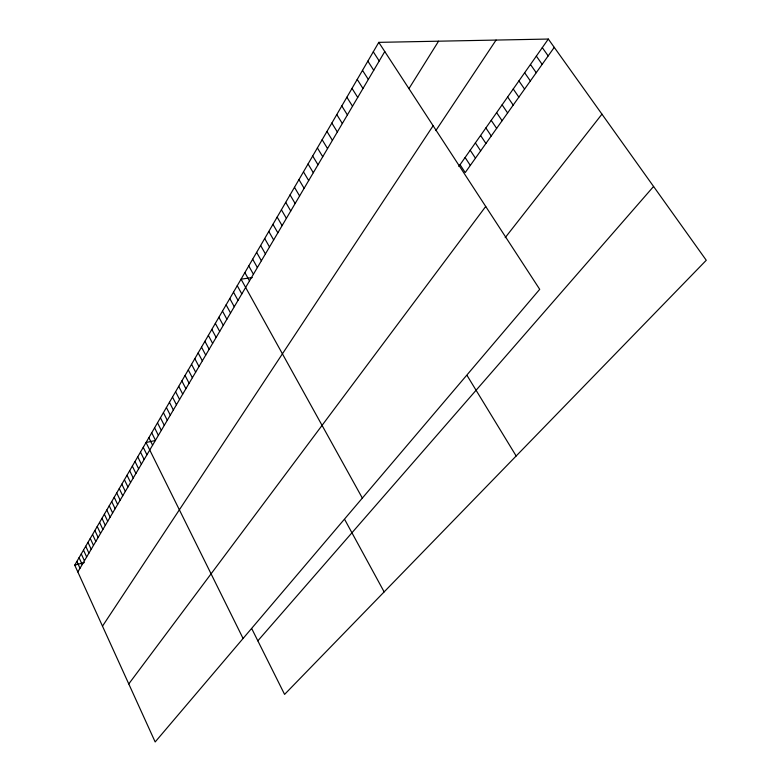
<?xml version="1.0" encoding="UTF-8"?>
<svg xmlns="http://www.w3.org/2000/svg" width="781" height="781" viewBox="0 0 781 781"><rect width="100%" height="100%" fill="white"/><g stroke="black" fill="none" stroke-linecap="round" stroke-linejoin="round"><path stroke-width="1.17" d="M378.785 42.359L539.71 289.321L155.165 741.95L74.732 565.141L378.785 42.359L548.321 39.05L706.268 260.268L284.587 694.397L251.833 628.803M77.827 571.946L384.779 51.556M408.951 88.624L438.561 41.188M102.487 626.167L433.123 125.741M435.827 130.622L496.072 40.065M458.818 166.46L548.321 39.05M554.256 47.358L465.212 172.581L460.068 164.693M128.767 683.931L485.723 206.467M505.19 237.658L601.956 114.163M257.837 640.83L653.58 186.464M74.732 565.141L84.338 562.564M155.468 440.484L146.047 442.524L243.076 638.467M252.253 277.577L241.056 279.168L362.345 498.093M542.297 47.631L548.174 55.91M536.342 56.105L542.16 64.364M530.465 64.481L536.235 72.711M524.647 72.75L530.367 80.951M518.916 80.921L524.578 89.102M513.244 88.995L518.857 97.147M507.64 96.971L513.205 105.093M502.105 104.849L507.621 112.952M496.628 112.64L502.095 120.713M491.22 120.333L496.648 128.387M485.88 127.947L491.249 135.972M480.598 135.464L485.928 143.46M475.375 142.894L480.657 150.87M470.211 150.245L475.453 158.192M465.115 157.508L470.308 165.426M373.289 51.81L379.215 60.977M367.861 61.143L373.738 70.28M362.501 70.349L368.32 79.447M357.22 79.428L362.989 88.497M352.016 88.39L357.718 97.43M346.871 97.234L352.524 106.236M341.795 105.962L347.399 114.934M336.787 114.573L342.332 123.515M331.837 123.066L337.333 131.979M326.966 131.462L332.403 140.346M467.136 375.593L516.163 455.987M322.143 139.74L327.542 148.595M317.389 147.921L322.738 156.737M312.693 155.995L317.994 164.781M308.056 163.971L313.308 172.728M303.477 171.84L308.68 180.567M298.957 179.62L304.112 188.319M294.486 187.303L299.601 195.963M290.073 194.889L295.14 203.519M285.719 202.377L290.737 210.987M281.414 209.786L286.393 218.358M277.157 217.098L282.097 225.641M272.95 224.323L277.851 232.836M268.801 231.459L273.653 239.943M264.7 238.517L269.513 246.972M260.639 245.488L265.413 253.913M256.637 252.38L261.371 260.776M252.673 259.194L257.369 267.561M248.758 265.93L253.415 274.258M244.883 272.589L249.5 280.887M237.258 285.7L241.807 293.939M233.499 292.153L238.01 300.373M229.79 298.537L234.261 306.728M344.724 519.55L384.145 591.9M226.119 304.854L230.561 313.015M222.487 311.092L226.89 319.224M218.895 317.271L223.268 325.374M215.341 323.373L219.686 331.447M211.827 329.416L216.132 337.46M208.361 335.391L212.627 343.406M204.925 341.297L209.162 349.283M201.518 347.145L205.725 355.101M198.159 352.924L202.338 360.851M194.83 358.645L198.979 366.543M191.54 364.307L195.66 372.176M188.28 369.901L192.37 377.75M185.058 375.446L189.119 383.266M181.866 380.923L185.898 388.723M178.712 386.351L182.715 394.122M175.588 391.72L179.562 399.462M172.503 397.041L176.438 404.753M169.438 402.303L173.353 409.986M166.412 407.506L170.297 415.17M163.414 412.661L167.271 420.295M160.447 417.767L164.274 425.372M157.508 422.814L161.316 430.399M154.599 427.822L158.377 435.378M151.719 432.772L155.478 440.299M148.868 437.672L152.598 445.18M143.245 447.337L146.926 454.786M140.482 452.092L144.134 459.521M137.739 456.807L141.371 464.217M135.025 461.473L138.627 468.854M132.331 466.101L135.914 473.452M129.666 470.679L133.229 478.011M127.03 475.219L130.573 482.521M124.423 479.71L127.938 486.993M121.826 484.161L125.321 491.415M119.268 488.574L122.734 495.798M116.72 492.938L120.176 500.143M114.211 497.263L117.638 504.448M111.712 501.558L115.119 508.714M109.242 505.805L112.63 512.941M106.792 510.013L110.16 517.129M104.371 514.181L107.71 521.278M101.969 518.32L105.289 525.388M99.578 522.411L102.887 529.459M97.225 526.472L100.505 533.491M94.882 530.494L98.142 537.494M92.558 534.477L95.809 541.458M90.264 538.431L93.486 545.392M87.989 542.346L91.192 549.277M85.725 546.231L88.917 553.143M83.489 550.078L86.652 556.97M81.273 553.895L84.416 560.758M79.076 557.673L82.2 564.517M76.889 561.422L80.004 568.246"/></g></svg>
